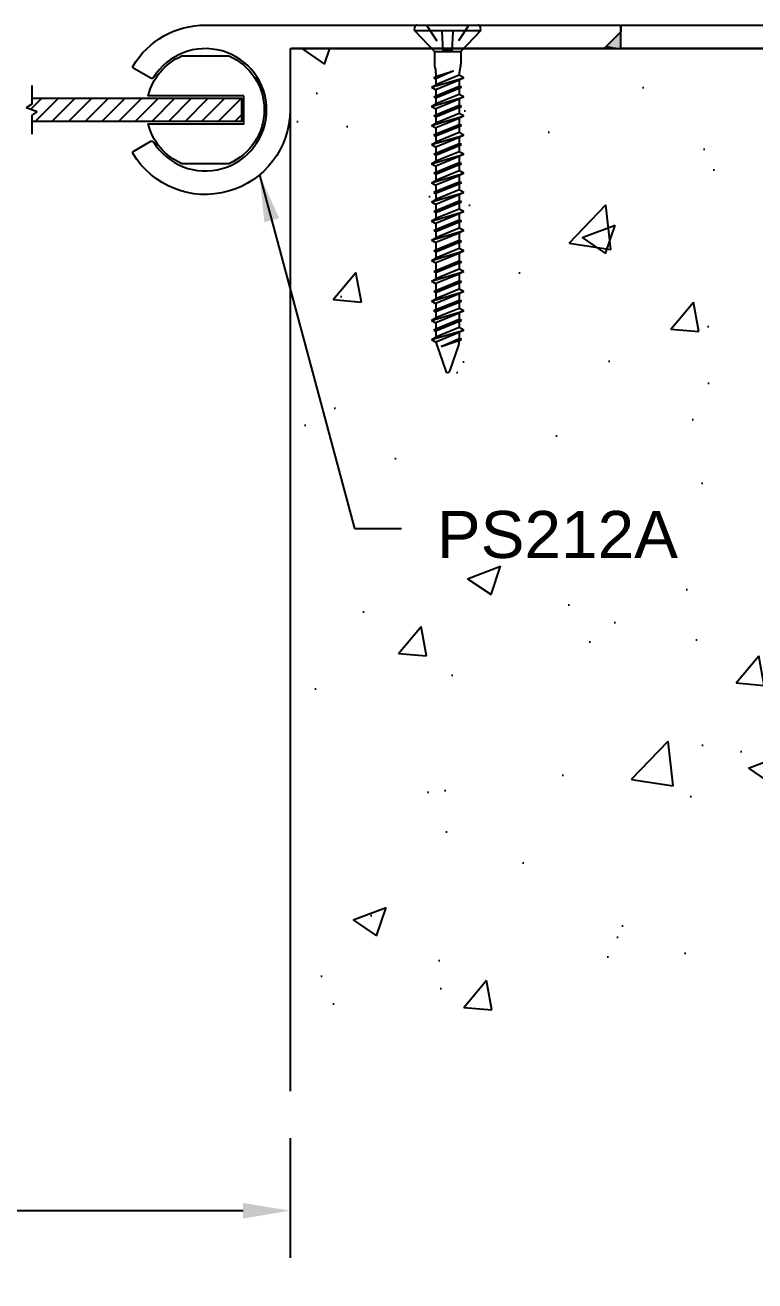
# Model space of a CAD drawing. Header units: inches. Extents: x -24.6 to 65.3, y 0.1 to 14.3.
# Drawn here: x -0.88 to 2.99, y 0.27 to 6.94 of the extents above; entities that cross this region are included whole.
import ezdxf

# ---------------------------------------------------------------- set-up
doc = ezdxf.new("R2010")
doc.units = ezdxf.units.IN
doc.header["$MEASUREMENT"] = 0
doc.linetypes.add('DASHED', pattern=[0.75, 0.5, -0.25])
for name, color, linetype in [('Anchors', 4, 'Continuous'), ('Conditions', 1, 'Continuous'), ('Dimensions', 3, 'Continuous'), ('TEXT', 2, 'Continuous')]:
    doc.layers.add(name, color=color, linetype=linetype)
doc.styles.add('ARIAL', font='arial.ttf')
doc.dimstyles.new('Arial', dxfattribs={"dimtxt": 0.25, "dimasz": 0.25, "dimexe": 0.25, "dimexo": 0.25, "dimgap": 0.25, "dimtad": 0, "dimtih": 1, "dimtoh": 1, "dimdec": 4, "dimzin": 3, "dimdsep": 46, "dimlunit": 4, "dimtxsty": 'ARIAL', "dimcen": 0.25, "dimadec": 0, "dimazin": 0, "dimtfac": 1, "dimtdec": 4, "dimtofl": 0, "dimtmove": 0, "dimatfit": 3, "dimfxl": 0, "dimfrac": 2, "dimtolj": 1, "dimtzin": 0, "dimarcsym": 0})

# ---------------------------------------------------------------- blocks, each defined once
blk = doc.blocks.new('*D19')
at = {"layer": 'Defpoints', "color": 0}
for p in [(-11.4752, 1.2801), (0.5248, 1.2801), (0.5248, 0.6443)]:
    blk.add_point(p, dxfattribs=at)
at = {"layer": 'Dimensions', "color": 0, "lineweight": -2}
for p, q in [((-11.4752, 1.0301), (-11.4752, 0.3943)), ((0.5248, 1.0301), (0.5248, 0.3943)), ((-11.2252, 0.6443), (-6.4417, 0.6443)), ((0.2748, 0.6443), (-4.5087, 0.6443))]:
    blk.add_line(p, q, dxfattribs=at)
at = {"layer": 'Dimensions', "color": 0}
for points in [[(-11.2252, 0.686), (-11.2252, 0.6026), (-11.4752, 0.6443)], [(0.2748, 0.686), (0.2748, 0.6026), (0.5248, 0.6443)]]:
    blk.add_solid(points, dxfattribs=at)
at = {"layer": 'Dimensions', "color": 0, "insert": (-5.4752, 0.6443), "char_height": 0.25, "attachment_point": 5, "style": 'ARIAL'}
blk.add_mtext('\\A1;1\'-0"\\P [305mm]', dxfattribs=at)
blk = doc.blocks.new('SPHERE BAR')
h = blk.add_hatch()
h.set_pattern_fill('ANSI31', color=256, scale=0.5, style=0)
h.set_pattern_definition([(45, (2.02175, -9.89701), (-0.04419417, 0.04419417), [])])
h.paths.add_polyline_path([(4.579, -0.12), (4.579, -0.09), (4.6079, -0.0709), (4.5502, -0.0491), (4.579, -0.03), (4.579, 0), (4.0214, 0), (4.0214, -0.12)])
h.paths.add_polyline_path([(4.649, 0), (4.649, -0.03), (4.6202, -0.0491), (4.6779, -0.0709), (4.649, -0.09), (4.649, -0.12), (5.7658, -0.12), (5.7658, 0)])
for p, q in [((4.649, 0.07), (4.649, -0.03)), ((4.649, -0.03), (4.6202, -0.0491)), ((4.6779, -0.0709), (4.6202, -0.0491)), ((4.649, -0.09), (4.6779, -0.0709)), ((4.649, -0.09), (4.649, -0.19))]:
    blk.add_line(p, q)
blk.add_lwpolyline([(5.7765, 0.0143), (5.2682, 0.0143, -0.233897), (5.4467, 0.2264), (5.6967, 0.2264, -0.654654), (5.6967, -0.3464), (5.4467, -0.3464, -0.233897), (5.2682, -0.1343), (5.7765, -0.1343)], format="xyb", close=True)
at = {"layer": 'Anchors'}
blk.add_lwpolyline([(4.649, -0.12), (5.7658, -0.12), (5.7658, 0), (4.649, 0)], dxfattribs=at)
blk = doc.blocks.new('A$C63CB1885')
for p, q in [((-0.1762, 0), (-0.1747, 0.0182)), ((-0.1762, 0), (0.1762, 0)), ((-0.1762, 0), (-0.0698, -0.1125)), ((-0.1634, 0.0285), (0.1634, 0.0285)), ((0.0698, -0.1125), (0.1762, 0)), ((0.1762, 0), (0.1747, 0.0182)), ((-0.0698, -0.1125), (0.0698, -0.1125)), ((-0.0698, -0.1125), (-0.0698, -0.1796)), ((0.0698, -0.1125), (0.0698, -0.1796)), ((-0.0687, -0.1892), (-0.0633, -0.2152)), ((0.0687, -0.1892), (0.0633, -0.2152)), ((-0.0863, -0.3019), (0.0862, -0.2511)), ((-0.0737, -0.2511), (0.0321, -0.2146)), ((-0.0737, -0.2511), (-0.0622, -0.2449)), ((-0.0737, -0.2511), (-0.0622, -0.2573)), ((-0.0623, -0.2248), (-0.0622, -0.2449)), ((-0.0622, -0.2449), (0.0321, -0.2146)), ((0.0321, -0.2146), (-0.0622, -0.2573)), ((0.0622, -0.2382), (-0.0622, -0.289)), ((-0.0622, -0.2573), (-0.0622, -0.289)), ((0.0622, -0.264), (-0.0622, -0.3148)), ((0.0622, -0.2248), (0.0622, -0.2382)), ((0.0862, -0.2511), (0.0622, -0.264)), ((0.0622, -0.264), (0.0622, -0.2957)), ((0.0862, -0.2511), (0.0622, -0.2382)), ((-0.0863, -0.3019), (-0.0622, -0.289)), ((-0.0863, -0.3019), (-0.0622, -0.3148)), ((-0.0737, -0.3527), (0.0737, -0.3019)), ((-0.0622, -0.3465), (0.0622, -0.2957)), ((0.0622, -0.308), (-0.0622, -0.3588)), ((-0.0622, -0.3148), (-0.0622, -0.3465)), ((0.0737, -0.3019), (0.0622, -0.2957)), ((0.0737, -0.3019), (0.0622, -0.308)), ((0.0622, -0.308), (0.0622, -0.3397)), ((-0.0863, -0.4034), (0.0862, -0.3527)), ((-0.0863, -0.4034), (-0.0622, -0.3905)), ((-0.0737, -0.3527), (-0.0622, -0.3465)), ((-0.0737, -0.3527), (-0.0622, -0.3588)), ((0.0622, -0.3397), (-0.0622, -0.3905)), ((-0.0622, -0.3588), (-0.0622, -0.3905)), ((0.0622, -0.3656), (-0.0622, -0.4164)), ((-0.0622, -0.4481), (0.0622, -0.3973)), ((0.0862, -0.3527), (0.0622, -0.3656)), ((0.0622, -0.3656), (0.0622, -0.3973)), ((0.0737, -0.4034), (0.0622, -0.3973)), ((0.0862, -0.3527), (0.0622, -0.3397)), ((-0.0863, -0.4034), (-0.0622, -0.4164)), ((-0.0863, -0.505), (0.0862, -0.4542)), ((-0.0737, -0.4542), (0.0737, -0.4034)), ((-0.0737, -0.4542), (-0.0622, -0.4481)), ((-0.0737, -0.4542), (-0.0622, -0.4604)), ((0.0622, -0.4096), (-0.0622, -0.4604)), ((-0.0622, -0.4164), (-0.0622, -0.4481)), ((0.0622, -0.4413), (-0.0622, -0.4921)), ((-0.0622, -0.4604), (-0.0622, -0.4921)), ((0.0737, -0.4034), (0.0622, -0.4096)), ((0.0622, -0.4096), (0.0622, -0.4413)), ((0.0862, -0.4542), (0.0622, -0.4671)), ((0.0862, -0.4542), (0.0622, -0.4413)), ((-0.0863, -0.505), (-0.0622, -0.4921)), ((-0.0863, -0.505), (-0.0622, -0.5179)), ((-0.0737, -0.5558), (0.0737, -0.505)), ((0.0622, -0.4671), (-0.0622, -0.5179)), ((-0.0622, -0.5496), (0.0622, -0.4988)), ((0.0622, -0.5112), (-0.0622, -0.5619)), ((-0.0622, -0.5179), (-0.0622, -0.5496)), ((0.0622, -0.4671), (0.0622, -0.4988)), ((0.0737, -0.505), (0.0622, -0.4988)), ((0.0737, -0.505), (0.0622, -0.5112)), ((0.0622, -0.5112), (0.0622, -0.5429)), ((-0.0863, -0.6066), (0.0862, -0.5558)), ((-0.0863, -0.6066), (-0.0622, -0.5936)), ((-0.0737, -0.5558), (-0.0622, -0.5496)), ((-0.0737, -0.5558), (-0.0622, -0.5619)), ((0.0622, -0.5429), (-0.0622, -0.5936)), ((-0.0622, -0.5619), (-0.0622, -0.5936)), ((0.0622, -0.5687), (-0.0622, -0.6195)), ((-0.0622, -0.6512), (0.0622, -0.6004)), ((0.0862, -0.5558), (0.0622, -0.5687)), ((0.0622, -0.5687), (0.0622, -0.6004)), ((0.0737, -0.6066), (0.0622, -0.6004)), ((0.0862, -0.5558), (0.0622, -0.5429)), ((-0.0863, -0.6066), (-0.0622, -0.6195)), ((-0.0863, -0.7081), (0.0862, -0.6573)), ((-0.0737, -0.6573), (0.0737, -0.6066)), ((-0.0737, -0.6573), (-0.0622, -0.6512)), ((-0.0737, -0.6573), (-0.0622, -0.6635)), ((0.0622, -0.6127), (-0.0622, -0.6635)), ((-0.0622, -0.6195), (-0.0622, -0.6512)), ((0.0622, -0.6444), (-0.0622, -0.6952)), ((-0.0622, -0.6635), (-0.0622, -0.6952)), ((0.0737, -0.6066), (0.0622, -0.6127)), ((0.0622, -0.6127), (0.0622, -0.6444)), ((0.0862, -0.6573), (0.0622, -0.6703)), ((0.0862, -0.6573), (0.0622, -0.6444)), ((-0.0863, -0.7081), (-0.0622, -0.6952)), ((-0.0863, -0.7081), (-0.0622, -0.721)), ((-0.0737, -0.7589), (0.0737, -0.7081)), ((0.0622, -0.6703), (-0.0622, -0.721)), ((-0.0622, -0.7527), (0.0622, -0.702)), ((0.0622, -0.7143), (-0.0622, -0.7651)), ((-0.0622, -0.721), (-0.0622, -0.7527)), ((0.0622, -0.6703), (0.0622, -0.702)), ((0.0737, -0.7081), (0.0622, -0.702)), ((0.0737, -0.7081), (0.0622, -0.7143)), ((0.0622, -0.7143), (0.0622, -0.746)), ((-0.0863, -0.8097), (0.0862, -0.7589)), ((-0.0863, -0.8097), (-0.0622, -0.7968)), ((-0.0737, -0.7589), (-0.0622, -0.7527)), ((-0.0737, -0.7589), (-0.0622, -0.7651)), ((0.0622, -0.746), (-0.0622, -0.7968)), ((-0.0622, -0.7651), (-0.0622, -0.7967)), ((0.0622, -0.7718), (-0.0622, -0.8226)), ((0.0862, -0.7589), (0.0622, -0.7718)), ((0.0622, -0.7718), (0.0622, -0.8035)), ((0.0862, -0.7589), (0.0622, -0.746)), ((-0.0863, -0.8097), (-0.0622, -0.8226)), ((-0.0863, -0.9112), (0.0862, -0.8605)), ((-0.0737, -0.8605), (0.0737, -0.8097)), ((-0.0737, -0.8605), (-0.0622, -0.8543)), ((-0.0737, -0.8605), (-0.0622, -0.8666)), ((-0.0622, -0.8543), (0.0622, -0.8035)), ((0.0622, -0.8159), (-0.0622, -0.8666)), ((-0.0622, -0.8226), (-0.0622, -0.8543)), ((0.0622, -0.8475), (-0.0622, -0.8983)), ((-0.0622, -0.8666), (-0.0622, -0.8983)), ((0.0737, -0.8097), (0.0622, -0.8035)), ((0.0737, -0.8097), (0.0622, -0.8159)), ((0.0622, -0.8159), (0.0622, -0.8475)), ((0.0862, -0.8605), (0.0622, -0.8734)), ((0.0862, -0.8605), (0.0622, -0.8475)), ((-0.0863, -0.9112), (-0.0622, -0.8983)), ((-0.0863, -0.9112), (-0.0622, -0.9242)), ((-0.0737, -0.962), (0.0737, -0.9112)), ((0.0622, -0.8734), (-0.0622, -0.9242)), ((-0.0622, -0.9559), (0.0622, -0.9051)), ((0.0622, -0.9174), (-0.0622, -0.9682)), ((-0.0622, -0.9242), (-0.0622, -0.9558)), ((0.0622, -0.8734), (0.0622, -0.9051)), ((0.0737, -0.9112), (0.0622, -0.9051)), ((0.0737, -0.9112), (0.0622, -0.9174)), ((0.0622, -0.9174), (0.0622, -0.9491)), ((-0.0863, -1.0128), (0.0862, -0.962)), ((-0.0863, -1.0128), (-0.0622, -0.9999)), ((-0.0737, -0.962), (-0.0622, -0.9559)), ((-0.0737, -0.962), (-0.0622, -0.9682)), ((0.0622, -0.9491), (-0.0622, -0.9999)), ((-0.0622, -0.9682), (-0.0622, -0.9999)), ((0.0622, -0.975), (-0.0622, -1.0257)), ((0.0862, -0.962), (0.0622, -0.975)), ((0.0622, -0.975), (0.0622, -1.0066)), ((0.0862, -0.962), (0.0622, -0.9491)), ((-0.0863, -1.0128), (-0.0622, -1.0257)), ((-0.0863, -1.1144), (0.0862, -1.0636)), ((-0.0737, -1.0636), (0.0737, -1.0128)), ((-0.0737, -1.0636), (-0.0622, -1.0574)), ((-0.0737, -1.0636), (-0.0622, -1.0698)), ((-0.0622, -1.0574), (0.0622, -1.0066)), ((0.0622, -1.019), (-0.0622, -1.0698)), ((-0.0622, -1.0257), (-0.0622, -1.0574)), ((0.0622, -1.0507), (-0.0622, -1.1015)), ((0.0737, -1.0128), (0.0622, -1.0066)), ((0.0737, -1.0128), (0.0622, -1.019)), ((0.0622, -1.019), (0.0622, -1.0507)), ((0.0862, -1.0636), (0.0622, -1.0765)), ((0.0862, -1.0636), (0.0622, -1.0507)), ((-0.0863, -1.1144), (-0.0622, -1.1015)), ((-0.0863, -1.1144), (-0.0622, -1.1273)), ((-0.0737, -1.1715), (0.0737, -1.1207)), ((-0.0622, -1.0697), (-0.0622, -1.1014)), ((0.0622, -1.0765), (-0.0622, -1.1273)), ((-0.0622, -1.1653), (0.0622, -1.1145)), ((0.0622, -1.1269), (-0.0622, -1.1776)), ((-0.0622, -1.1273), (-0.0622, -1.1653)), ((0.0622, -1.0765), (0.0622, -1.1145)), ((0.0737, -1.1207), (0.0622, -1.1145)), ((0.0737, -1.1207), (0.0622, -1.1269)), ((0.0622, -1.1269), (0.0622, -1.1585)), ((-0.0863, -1.2223), (0.0862, -1.1715)), ((-0.0737, -1.1715), (-0.0622, -1.1653)), ((-0.0737, -1.1715), (-0.0622, -1.1776)), ((0.0622, -1.1585), (-0.0622, -1.2093)), ((-0.0622, -1.1776), (-0.0622, -1.2093)), ((0.0622, -1.1844), (-0.0622, -1.2352)), ((0.0862, -1.1715), (0.0622, -1.1844)), ((0.0622, -1.1844), (0.0622, -1.2247)), ((0.0862, -1.1715), (0.0622, -1.1585)), ((-0.0863, -1.2223), (-0.0622, -1.2093)), ((-0.0863, -1.2223), (-0.0622, -1.2352)), ((-0.0737, -1.2816), (0.0737, -1.2308)), ((-0.0622, -1.2754), (0.0622, -1.2247)), ((-0.0622, -1.2352), (-0.0622, -1.2754)), ((0.0622, -1.237), (-0.0622, -1.2878)), ((0.0737, -1.2308), (0.0622, -1.2247)), ((0.0737, -1.2308), (0.0622, -1.237)), ((0.0622, -1.237), (0.0622, -1.2687)), ((-0.0863, -1.3324), (0.0862, -1.2816)), ((-0.0863, -1.3324), (-0.0622, -1.3195)), ((-0.0863, -1.3324), (-0.0622, -1.3453)), ((-0.0737, -1.2816), (-0.0622, -1.2754)), ((-0.0737, -1.2816), (-0.0622, -1.2878)), ((0.0622, -1.2687), (-0.0622, -1.3195)), ((-0.0622, -1.2877), (-0.0622, -1.3194)), ((0.0622, -1.2945), (-0.0622, -1.3453)), ((-0.0622, -1.3811), (0.0622, -1.3303)), ((0.0862, -1.2816), (0.0622, -1.2945)), ((0.0622, -1.2945), (0.0622, -1.3303)), ((0.0737, -1.3365), (0.0622, -1.3303)), ((0.0862, -1.2816), (0.0622, -1.2687)), ((-0.0863, -1.438), (0.0862, -1.3872)), ((-0.0737, -1.3872), (0.0737, -1.3365)), ((-0.0737, -1.3872), (-0.0622, -1.3811)), ((-0.0737, -1.3872), (-0.0622, -1.3934)), ((0.0622, -1.3426), (-0.0622, -1.3934)), ((-0.0622, -1.3453), (-0.0622, -1.381)), ((0.0622, -1.3743), (-0.0622, -1.4251)), ((-0.0622, -1.3934), (-0.0622, -1.4251)), ((0.0622, -1.4002), (-0.0622, -1.4509)), ((0.0737, -1.3365), (0.0622, -1.3426)), ((0.0622, -1.3426), (0.0622, -1.3743)), ((0.0862, -1.3872), (0.0622, -1.4002)), ((0.0622, -1.4002), (0.0622, -1.4326)), ((0.0862, -1.3872), (0.0622, -1.3743)), ((-0.0863, -1.438), (-0.0622, -1.4251)), ((-0.0863, -1.438), (-0.0622, -1.4509)), ((-0.0737, -1.4895), (0.0737, -1.4387)), ((-0.0622, -1.4833), (0.0622, -1.4326)), ((0.0622, -1.4449), (-0.0622, -1.4957)), ((-0.0622, -1.4509), (-0.0622, -1.4833)), ((0.0737, -1.4387), (0.0622, -1.4326)), ((0.0737, -1.4387), (0.0622, -1.4449)), ((0.0622, -1.4449), (0.0622, -1.4766)), ((-0.0863, -1.5403), (0.0862, -1.4895)), ((-0.0863, -1.5403), (-0.0622, -1.5274)), ((-0.0737, -1.4895), (-0.0622, -1.4833)), ((-0.0737, -1.4895), (-0.0622, -1.4957)), ((0.0622, -1.4766), (-0.0622, -1.5274)), ((-0.0622, -1.4956), (-0.0621, -1.5273)), ((0.0622, -1.5024), (-0.0622, -1.5532)), ((0.0862, -1.4895), (0.0622, -1.5024)), ((0.0622, -1.5024), (0.0622, -1.5348)), ((0.0862, -1.4895), (0.0622, -1.4766)), ((-0.0863, -1.5403), (-0.0622, -1.5532)), ((-0.0863, -1.6425), (0.0862, -1.5918)), ((-0.0737, -1.5918), (0.0737, -1.541)), ((-0.0737, -1.5918), (-0.0622, -1.5856)), ((-0.0737, -1.5918), (-0.0622, -1.5979)), ((-0.0622, -1.5856), (0.0622, -1.5348)), ((0.0622, -1.5471), (-0.0622, -1.5979)), ((0.0622, -1.5788), (-0.0622, -1.6296)), ((-0.0621, -1.5532), (-0.0621, -1.5856)), ((-0.0621, -1.5979), (-0.0621, -1.6296)), ((0.0737, -1.541), (0.0622, -1.5348)), ((0.0737, -1.541), (0.0622, -1.5471)), ((0.0622, -1.5471), (0.0622, -1.5788)), ((0.0862, -1.5918), (0.0622, -1.6047)), ((0.0862, -1.5918), (0.0622, -1.5788)), ((-0.0863, -1.6425), (-0.0622, -1.6296)), ((-0.0863, -1.6425), (-0.0622, -1.6555)), ((0.0622, -1.6047), (-0.0622, -1.6555)), ((-0.0596, -1.6676), (-0.0096, -1.8103)), ((-0.0335, -1.6795), (0.0622, -1.6364)), ((-0.0335, -1.6795), (0.0737, -1.6425)), ((0.0622, -1.6487), (-0.0335, -1.6795)), ((0.0596, -1.6676), (0.0096, -1.8103)), ((0.0622, -1.6047), (0.0622, -1.6522)), ((0.0737, -1.6425), (0.0622, -1.6364)), ((0.0737, -1.6425), (0.0622, -1.6487))]:
    blk.add_line(p, q)
at = {"linetype": 'DASHED', "ltscale": 0.025}
for p, q in [((-0.1125, 0.0285), (-0.024, -0.1065)), ((-0.024, -0.1065), (-0.0311, 0.0283)), ((0.024, -0.1065), (0.0311, 0.0285)), ((0.1125, 0.0285), (0.024, -0.1065)), ((-0.024, -0.1065), (0.024, -0.1065))]:
    blk.add_line(p, q, dxfattribs=at)
for centre, radius, start, end in [((-0.1634, 0.0173), 0.0112, 90, 175), ((0.1634, 0.0173), 0.0112, 5, 90), ((-0.0233, -0.1796), 0.0465, 180, 191.9357), ((0.0233, -0.1796), 0.0465, 348.0643, 0), ((-0.1088, -0.2248), 0.0465, 0, 11.9357), ((0.1087, -0.2248), 0.0465, 168.0643, 180), ((-0.0158, -1.6522), 0.0465, 183.94761, 199.30575), ((0.0158, -1.6522), 0.0465, 340.69425, 0), ((0, -1.806), 0.0106, 204.10008, 335.89992)]:
    blk.add_arc(centre, radius, start, end)
blk = doc.blocks.new('TF316134')
blk.add_blockref('A$C63CB1885', (0, -0.0285))
blk = doc.blocks.new('PS212A')
at = {"linetype": 'Continuous', "flags": 128}
blk.add_lwpolyline([(0.4499, 0.125), (-1.7472, 0.125, 0.414214), (-1.7572, 0.115), (-1.7572, 0.0941, 0.198912), (-1.7543, 0.0871), (-1.6701, 0.0029, 0.198912), (-1.6631, 0), (-0.01, 0, -0.414214), (0, -0.01), (0, -0.3249, 0.758338), (0.8344, -0.5587, 0.420887), (0.8308, -0.5448), (0.7399, -0.4923, 0.405496), (0.7264, -0.4957, -3.520953), (0.7264, -0.1541, 0.405496), (0.7399, -0.1575), (0.8308, -0.105, 0.420887), (0.8344, -0.0912, 0.261868)], format="xyb", close=True, dxfattribs=at)
blk = doc.blocks.new('Weld')
h = blk.add_hatch(color=253)
edge = h.paths.add_edge_path()
edge.add_line((0.0941, 0), (0.0941, 0.0941))
edge.add_arc((0.0841, 0.0941), 0.01, -45, 0, ccw=False)
edge.add_line((0.0912, 0.0871), (0.0176, 0.0135))
edge.add_arc((0.0927, 0.2159), 0.2159, 249.64252, 269.63109)
edge.add_line((0.0913, 0), (0.0941, 0))
at = {"color": 253}
blk.add_arc((0.0927, 0.2159), 0.2159, 249.64252, 270.36891, dxfattribs=at)

msp = doc.modelspace()

# ---------------------------------------------------------------- hatches: boundary and pattern name
at = {"layer": 'Conditions'}
h = msp.add_hatch(dxfattribs=at)
h.set_pattern_fill('AR-CONC', color=256, scale=0.25, style=0)
h.paths.add_polyline_path([(6.27478, 5.84603), (6.27472, 5.84601), (6.26327, 5.85217), (6.27478, 5.85836), (6.27477, 5.89), (6.25071, 5.90295), (6.27477, 5.91591), (6.27477, 5.94759), (6.27472, 5.94757), (6.26327, 5.95373), (6.27477, 5.95992), (6.27477, 5.99157), (6.25071, 6.00452), (6.27476, 6.01747), (6.27476, 6.04915), (6.27472, 6.04913), (6.26327, 6.0553), (6.27476, 6.06148), (6.27476, 6.09313), (6.25071, 6.10608), (6.27476, 6.11902), (6.27475, 6.15071), (6.27472, 6.1507), (6.26327, 6.15686), (6.27475, 6.16304), (6.27475, 6.1947), (6.25071, 6.20764), (6.27475, 6.22058), (6.27475, 6.25227), (6.27472, 6.25226), (6.26327, 6.25842), (6.27475, 6.2646), (6.27474, 6.29627), (6.25071, 6.3092), (6.27474, 6.32214), (6.27474, 6.35383), (6.27472, 6.35382), (6.26327, 6.35998), (6.27474, 6.36616), (6.27474, 6.39783), (6.25071, 6.41077), (6.27473, 6.4237), (6.27473, 6.45539), (6.27472, 6.45538), (6.26327, 6.46155), (6.27473, 6.46771), (6.27473, 6.4994), (6.25071, 6.51233), (6.27473, 6.52526), (6.27472, 6.55695), (6.26327, 6.56311), (6.27472, 6.56927), (6.27472, 6.60097), (6.25071, 6.61389), (6.27472, 6.62682), (6.27472, 6.65851), (6.26327, 6.66467), (6.26828, 6.66737, 0.2730506), (6.2726, 6.71444, -0.0696153), (6.26822, 6.72655), (6.27471, 6.69583), (6.27471, 6.67083), (6.36906, 6.70112), (6.27472, 6.65851), (6.27472, 6.62682), (6.39921, 6.6776), (6.39921, 6.69583), (6.40571, 6.72655, 0.0521265), (6.40671, 6.73617), (6.40671, 6.80327), (6.26721, 6.80327), (6.26721, 6.73617, 0.128787), (6.26932, 6.7127, -0.0696153), (6.27371, 6.70058), (6.26721, 6.73131), (6.26721, 6.80327), (6.25207, 6.81927), (1.44623, 6.81927), (1.43109, 6.80327), (1.43109, 6.73131), (1.42459, 6.70058, 0.1329555), (1.42595, 6.67632), (1.44759, 6.66467), (1.42359, 6.65175), (1.42359, 6.62005), (1.43503, 6.61389), (1.42359, 6.60773), (1.42359, 6.57603), (1.44759, 6.56311), (1.42359, 6.55018), (1.42359, 6.51849), (1.43503, 6.51233), (1.42359, 6.50616), (1.42359, 6.47447), (1.44759, 6.46155), (1.42359, 6.44862), (1.42359, 6.41693), (1.43503, 6.41077), (1.42359, 6.4046), (1.42359, 6.37291), (1.44759, 6.35998), (1.42359, 6.34706), (1.42359, 6.31537), (1.43503, 6.3092), (1.42359, 6.30304), (1.42359, 6.27135), (1.44759, 6.25842), (1.42359, 6.2455), (1.42359, 6.2138), (1.43503, 6.20764), (1.42359, 6.20148), (1.42359, 6.16978), (1.44759, 6.15686), (1.42359, 6.14393), (1.42359, 6.11224), (1.43503, 6.10608), (1.42359, 6.09991), (1.42359, 6.06822), (1.44759, 6.0553), (1.42359, 6.04237), (1.42359, 6.01068), (1.43503, 6.00452), (1.42359, 5.99835), (1.42359, 5.96666), (1.44759, 5.95373), (1.42359, 5.94081), (1.42359, 5.90912), (1.43503, 5.90295), (1.42359, 5.89679), (1.42359, 5.8651), (1.44759, 5.85217), (1.42359, 5.83925), (1.42359, 5.80124), (1.43503, 5.79507), (1.42359, 5.78891), (1.42359, 5.75722), (1.44759, 5.74429), (1.42359, 5.73137), (1.42359, 5.69111), (1.43503, 5.68494), (1.42359, 5.67878), (1.42359, 5.64709), (1.44759, 5.63416), (1.42359, 5.62124), (1.42359, 5.58548), (1.43503, 5.57931), (1.42359, 5.57315), (1.42359, 5.54146), (1.44759, 5.52853), (1.42359, 5.51561), (1.42359, 5.48321), (1.43503, 5.47705), (1.42359, 5.47089), (1.42359, 5.43919), (1.44759, 5.42627), (1.42359, 5.41334), (1.42359, 5.38095), (1.43503, 5.37479), (1.42359, 5.36863), (1.42359, 5.33693), (1.44759, 5.32401), (1.42359, 5.31108), (1.42359, 5.27939), (1.43503, 5.27323), (1.42359, 5.26706), (1.42359, 5.25564), (1.37156, 5.10712, -0.709275), (1.35169, 5.10546), (1.29707, 5.26139), (1.27509, 5.27323), (1.29919, 5.28621), (1.29919, 5.31779), (1.28764, 5.32401), (1.29919, 5.33022), (1.29919, 5.36251), (1.27509, 5.37549), (1.29919, 5.38846), (1.29918, 5.42006), (1.28764, 5.42627), (1.29918, 5.43248), (1.29918, 5.46478), (1.27509, 5.47775), (1.29918, 5.49072), (1.29918, 5.5224), (1.2991, 5.52237), (1.28764, 5.52853), (1.29917, 5.53474), (1.29917, 5.57041), (1.27509, 5.58338), (1.29917, 5.59635), (1.29917, 5.62803), (1.2991, 5.628), (1.28764, 5.63416), (1.29917, 5.64037), (1.29916, 5.68055), (1.27509, 5.69351), (1.29916, 5.70647), (1.29916, 5.73815), (1.2991, 5.73813), (1.28764, 5.74429), (1.29916, 5.75049), (1.29915, 5.78843), (1.27509, 5.80139), (1.29915, 5.81435), (1.29915, 5.84603), (1.2991, 5.84601), (1.28764, 5.85217), (1.29915, 5.85836), (1.29915, 5.89), (1.27509, 5.90295), (1.29914, 5.91591), (1.29914, 5.94759), (1.2991, 5.94757), (1.28764, 5.95373), (1.29914, 5.95992), (1.29914, 5.99157), (1.27509, 6.00452), (1.29914, 6.01747), (1.29913, 6.04915), (1.2991, 6.04913), (1.28764, 6.0553), (1.29913, 6.06148), (1.29913, 6.09313), (1.27509, 6.10608), (1.29913, 6.11902), (1.29913, 6.15071), (1.2991, 6.1507), (1.28764, 6.15686), (1.29913, 6.16304), (1.29912, 6.1947), (1.27509, 6.20764), (1.29912, 6.22058), (1.29912, 6.25227), (1.2991, 6.25226), (1.28764, 6.25842), (1.29912, 6.2646), (1.29912, 6.29627), (1.27509, 6.3092), (1.29911, 6.32214), (1.29911, 6.35383), (1.2991, 6.35382), (1.28764, 6.35998), (1.29911, 6.36616), (1.29911, 6.39783), (1.27509, 6.41077), (1.29911, 6.4237), (1.2991, 6.45539), (1.2991, 6.45538), (1.28764, 6.46155), (1.2991, 6.46771), (1.2991, 6.4994), (1.27509, 6.51233), (1.2991, 6.52526), (1.2991, 6.55695), (1.28764, 6.56311), (1.29909, 6.56927), (1.29909, 6.60097), (1.27509, 6.61389), (1.29909, 6.62682), (1.29909, 6.65851), (1.28764, 6.66467), (1.29265, 6.66737, 0.2730506), (1.29698, 6.71444, -0.0696153), (1.29259, 6.72655), (1.29908, 6.69583), (1.29909, 6.67083), (1.39343, 6.70112), (1.29909, 6.65851), (1.29909, 6.62682), (1.42359, 6.6776), (1.42359, 6.69583), (1.43008, 6.72655, 0.0521265), (1.43109, 6.73617), (1.43109, 6.80327), (1.29159, 6.80327), (1.29159, 6.73617, 0.128787), (1.29369, 6.7127, -0.0696153), (1.29808, 6.70058), (1.29159, 6.73131), (1.29159, 6.80327), (1.27644, 6.81927), (0.5348, 6.81927, 0.4142136), (0.5248, 6.80927), (0.5248, 1.28011), (11.8977, 1.28011), (11.8977, 7.31927), (9.2745, 7.31927), (9.2745, 6.81927), (8.69979, 6.81927, 0.2789782), (8.68911, 6.77232), (8.71075, 6.76067), (8.68675, 6.74775), (8.68675, 6.71605), (8.69819, 6.70989), (8.68675, 6.70373), (8.68675, 6.67203), (8.71075, 6.65911), (8.68675, 6.64618), (8.68675, 6.61449), (8.69819, 6.60833), (8.68675, 6.60216), (8.68675, 6.57047), (8.71075, 6.55755), (8.68675, 6.54462), (8.68675, 6.51293), (8.69819, 6.50677), (8.68675, 6.5006), (8.68675, 6.46891), (8.71075, 6.45598), (8.68675, 6.44306), (8.68675, 6.41137), (8.69819, 6.4052), (8.68675, 6.39904), (8.68675, 6.36735), (8.71075, 6.35442), (8.68675, 6.3415), (8.68675, 6.3098), (8.69819, 6.30364), (8.68675, 6.29748), (8.68675, 6.26578), (8.71075, 6.25286), (8.68675, 6.23993), (8.68675, 6.20824), (8.69819, 6.20208), (8.68675, 6.19591), (8.68675, 6.16422), (8.71075, 6.1513), (8.68675, 6.13837), (8.68675, 6.10668), (8.69819, 6.10052), (8.68675, 6.09435), (8.68675, 6.06266), (8.71075, 6.04973), (8.68675, 6.03681), (8.68675, 6.00512), (8.69819, 5.99895), (8.68675, 5.99279), (8.68675, 5.9611), (8.71075, 5.94817), (8.68675, 5.93525), (8.68675, 5.91137), (8.69819, 5.9052), (8.68675, 5.89904), (8.68675, 5.86735), (8.71075, 5.85442), (8.68675, 5.8415), (8.68675, 5.8098), (8.69819, 5.80364), (8.68675, 5.79748), (8.68675, 5.76578), (8.71075, 5.75286), (8.68675, 5.73993), (8.68675, 5.70824), (8.69819, 5.70208), (8.68675, 5.69591), (8.68675, 5.66422), (8.71075, 5.6513), (8.68675, 5.63837), (8.68675, 5.60668), (8.69819, 5.60052), (8.68675, 5.59435), (8.68675, 5.56266), (8.71075, 5.54973), (8.68675, 5.53681), (8.68675, 5.50512), (8.69819, 5.49895), (8.68675, 5.49279), (8.68675, 5.4611), (8.71075, 5.44817), (8.68675, 5.43525), (8.68675, 5.40355), (8.69819, 5.39739), (8.68675, 5.39123), (8.68675, 5.3507), (8.63472, 5.20218, -0.709275), (8.61486, 5.20051), (8.56225, 5.3507), (8.56225, 5.38447), (8.53825, 5.39739), (8.56225, 5.41032), (8.56225, 5.44201), (8.5508, 5.44817), (8.56225, 5.45433), (8.56225, 5.48603), (8.53825, 5.49895), (8.56225, 5.51188), (8.56225, 5.54357), (8.5508, 5.54973), (8.56225, 5.5559), (8.56225, 5.58759), (8.53825, 5.60052), (8.56225, 5.61344), (8.56225, 5.64513), (8.5508, 5.6513), (8.56225, 5.65746), (8.56225, 5.68915), (8.53825, 5.70208), (8.56225, 5.715), (8.56225, 5.7467), (8.5508, 5.75286), (8.56225, 5.75902), (8.56225, 5.79072), (8.53825, 5.80364), (8.56225, 5.81657), (8.56225, 5.84826), (8.5508, 5.85442), (8.56225, 5.86058), (8.56225, 5.88447), (8.53825, 5.89739), (8.56225, 5.91032), (8.56225, 5.94201), (8.5508, 5.94817), (8.56225, 5.95433), (8.56225, 5.98603), (8.53825, 5.99895), (8.56225, 6.01188), (8.56225, 6.04357), (8.5508, 6.04973), (8.56225, 6.0559), (8.56225, 6.08759), (8.53825, 6.10052), (8.56225, 6.11344), (8.56225, 6.14513), (8.5508, 6.1513), (8.56225, 6.15746), (8.56225, 6.18915), (8.53825, 6.20208), (8.56225, 6.215), (8.56225, 6.2467), (8.5508, 6.25286), (8.56225, 6.25902), (8.56225, 6.29072), (8.53825, 6.30364), (8.56225, 6.31657), (8.56225, 6.34826), (8.5508, 6.35442), (8.56225, 6.36058), (8.56225, 6.39228), (8.53825, 6.4052), (8.56225, 6.41813), (8.56225, 6.44982), (8.5508, 6.45598), (8.56225, 6.46215), (8.56225, 6.49384), (8.53825, 6.50677), (8.56225, 6.51969), (8.56225, 6.55138), (8.5508, 6.55755), (8.56225, 6.56371), (8.56225, 6.5954), (8.53825, 6.60833), (8.56225, 6.62125), (8.56225, 6.65295), (8.5508, 6.65911), (8.56225, 6.66527), (8.56225, 6.69697), (8.53825, 6.70989), (8.56225, 6.72282), (8.56225, 6.75451), (8.5508, 6.76067), (8.55581, 6.76337, 0.3369616), (8.5492, 6.81927), (6.42186, 6.81927), (6.40671, 6.80327), (6.40671, 6.73131), (6.40022, 6.70058, 0.1329555), (6.40158, 6.67632), (6.42321, 6.66467), (6.39921, 6.65175), (6.39921, 6.62005), (6.41066, 6.61389), (6.39921, 6.60773), (6.39921, 6.57603), (6.42321, 6.56311), (6.39921, 6.55018), (6.39921, 6.51849), (6.41066, 6.51233), (6.39921, 6.50616), (6.39921, 6.47447), (6.42321, 6.46155), (6.39921, 6.44862), (6.39921, 6.41693), (6.41066, 6.41077), (6.39921, 6.4046), (6.39921, 6.37291), (6.42321, 6.35998), (6.39921, 6.34706), (6.39921, 6.31537), (6.41066, 6.3092), (6.39921, 6.30304), (6.39921, 6.27135), (6.42321, 6.25842), (6.39921, 6.2455), (6.39921, 6.2138), (6.41066, 6.20764), (6.39921, 6.20148), (6.39921, 6.16978), (6.42321, 6.15686), (6.39921, 6.14393), (6.39921, 6.11224), (6.41066, 6.10608), (6.39921, 6.09991), (6.39921, 6.06822), (6.42321, 6.0553), (6.39921, 6.04237), (6.39921, 6.01068), (6.41066, 6.00452), (6.39921, 5.99835), (6.39921, 5.96666), (6.42321, 5.95373), (6.39921, 5.94081), (6.39921, 5.90912), (6.41066, 5.90295), (6.39921, 5.89679), (6.39921, 5.8651), (6.42321, 5.85217), (6.39921, 5.83925), (6.39921, 5.80124), (6.41066, 5.79507), (6.39921, 5.78891), (6.39921, 5.75722), (6.42321, 5.74429), (6.39921, 5.73137), (6.39921, 5.69111), (6.41066, 5.68494), (6.39921, 5.67878), (6.39921, 5.64709), (6.42321, 5.63416), (6.39921, 5.62124), (6.39921, 5.58548), (6.41066, 5.57931), (6.39921, 5.57315), (6.39921, 5.54146), (6.42321, 5.52853), (6.39921, 5.51561), (6.39921, 5.48321), (6.41066, 5.47705), (6.39921, 5.47089), (6.39921, 5.43919), (6.42321, 5.42627), (6.39921, 5.41334), (6.39921, 5.38095), (6.41066, 5.37479), (6.39921, 5.36863), (6.39921, 5.33693), (6.42321, 5.32401), (6.39921, 5.31108), (6.39921, 5.27939), (6.41066, 5.27323), (6.39921, 5.26706), (6.39921, 5.25564), (6.34719, 5.10712, -0.709275), (6.32732, 5.10546), (6.2727, 5.26139), (6.25071, 5.27323), (6.27482, 5.28621), (6.27482, 5.31779), (6.26327, 5.32401), (6.27482, 5.33022), (6.27482, 5.36251), (6.25071, 5.37549), (6.27481, 5.38846), (6.27481, 5.42006), (6.26327, 5.42627), (6.27481, 5.43248), (6.27481, 5.46478), (6.25071, 5.47775), (6.27481, 5.49072), (6.2748, 5.5224), (6.27472, 5.52237), (6.26327, 5.52853), (6.2748, 5.53474), (6.2748, 5.57041), (6.25071, 5.58338), (6.2748, 5.59635), (6.27479, 5.62803), (6.27472, 5.628), (6.26327, 5.63416), (6.27479, 5.64037), (6.27479, 5.68055), (6.25071, 5.69351), (6.27479, 5.70647), (6.27479, 5.73815), (6.27472, 5.73813), (6.26327, 5.74429), (6.27479, 5.75049), (6.27478, 5.78843), (6.25071, 5.80139), (6.27478, 5.81435)])
h.paths.add_polyline_path([(5.13258, 4.18522), (10.13599, 4.18522), (10.13599, 5.12141), (5.13258, 5.12141)], flags=24)
h.paths.add_polyline_path([(1.21452, 3.5531), (6.93246, 3.5531), (6.93246, 4.48929), (1.21452, 4.48929)], flags=24)
h.paths.add_polyline_path([(9.7363, 5.54044), (10.92917, 5.54044), (10.92917, 6.05562), (9.7363, 6.05562)], flags=24)

# ---------------------------------------------------------------- linework, layer by layer
msp.add_lwpolyline([(2.282, 6.94427), (5.782, 6.94427), (5.782, 6.81927), (2.282, 6.81927)], close=True)
for q in [(0.5248, 1.28011), (9.2745, 6.81927)]:
    msp.add_line((0.5248, 6.81927), q, dxfattribs=at)

# ---------------------------------------------------------------- block references
at = {"xscale": -1}
msp.add_blockref('PS212A', (0.5248, 6.81927), dxfattribs=at)
at = {"color": 253}
msp.add_blockref('Weld', (2.18787, 6.81927), dxfattribs=at)
at = {"layer": 'Anchors'}
for name, p in [('TF316134', (1.36134, 6.94427)), ('SPHERE BAR', (-5.49694, 6.55427))]:
    msp.add_blockref(name, p, dxfattribs=at)

# ---------------------------------------------------------------- texts
at = {"layer": 'TEXT', "insert": (1.30396, 4.36275), "char_height": 0.25, "attachment_point": 1, "style": 'ARIAL'}
msp.add_mtext('\\A1;PS212A', dxfattribs=at)

# ---------------------------------------------------------------- dimensions: what is measured, and where the dimension line sits
at = {"layer": 'Dimensions'}
dim = msp.add_linear_dim(base=(0.5248, 0.6443), p1=(-11.4752, 1.28011), p2=(0.5248, 1.28011), dimstyle='Arial', override={"dimpost": '\\X'}, dxfattribs=at)
dim.commit()
dim.dimension.update_dxf_attribs({"geometry": '*D19', "text_midpoint": (-5.4752, 0.6443), "dimtype": 160})

# ---------------------------------------------------------------- leaders
at = {"layer": 'TEXT'}
msp.add_leader([(0.36278, 6.14847), (0.86646, 4.269), (1.11646, 4.269)], dimstyle='Arial', override={"dimgap": 0.1875, "dimtad": 0}, dxfattribs=at)

doc.saveas('drawing.dxf')
